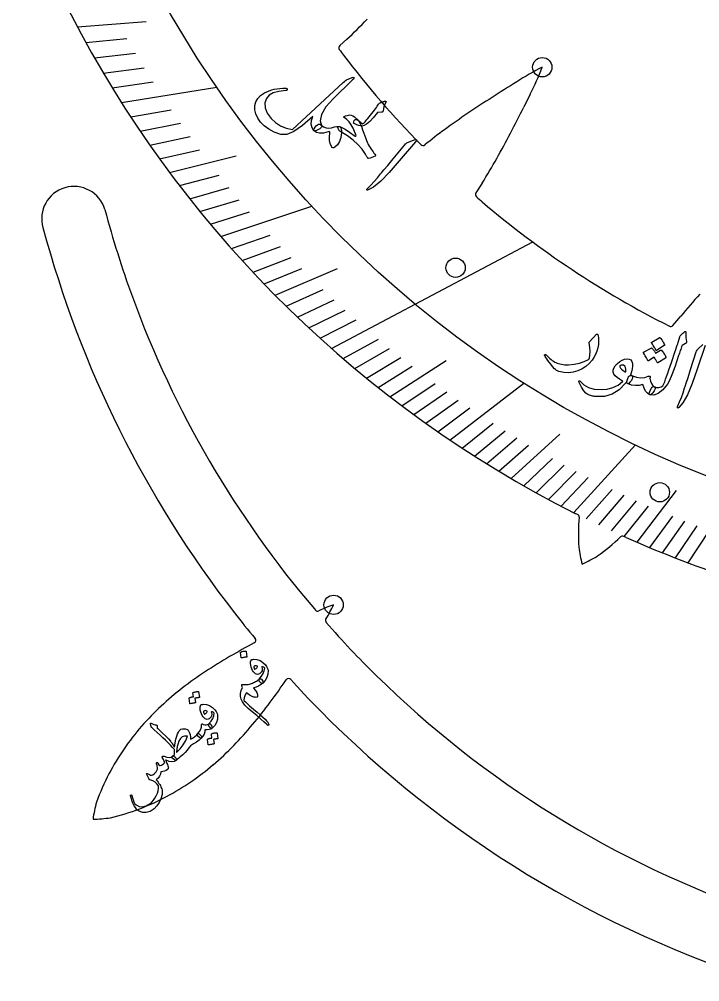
# Model space of a CAD drawing. Header units: millimetres. Extents: x -135 to 135, y -135 to 135.
# Drawn here: x -89.9 to -32.9, y -86.8 to -6.2 of the extents above; entities that cross this region are included whole.
import ezdxf

# ---------------------------------------------------------------- set-up
doc = ezdxf.new("R2010")
doc.units = ezdxf.units.MM
for name, color, linetype in [('CUT_INNER', 6, 'Continuous'), ('CUT_OUTER', 1, 'Continuous'), ('ENGRAVE', 7, 'Continuous'), ('ENGRAVE_FINE', 8, 'Continuous'), ('TEXT', 5, 'Continuous')]:
    doc.layers.add(name, color=color, linetype=linetype)

msp = doc.modelspace()

# ---------------------------------------------------------------- linework, layer by layer
at = {"layer": 'CUT_INNER'}
for points in [[(-62.485, -7.847), (-63.086, -8.381)], [(-47.123, -12.447), (-47.666, -13.537)], [(-51.148, -19.891), (-51.684, -20.717)], [(-82.768, -22.112), (-82.766, -22.118)], [(-35.162, -31.81), (-34.513, -31.04)], [(-43.166, -47.643), (-43.352, -47.55)], [(-39.074, -49.574), (-39.294, -49.476)], [(-65.213, -55.555), (-65.127, -55.652)], [(-66.682, -62.025), (-67.177, -61.469)]]:
    msp.add_lwpolyline(points, dxfattribs=at)
for centre, radius, start, end in [((0, 38.577), 96.423, 173.67233, 243.28171), ((-86.634, 18.165), 35.494, 312.87389, 316.70493), ((-62.919, -8.568), 0.25, 131.66026, 216.73828), ((-24.881, 19.767), 47.682, 216.68246, 217.38117), ((-0.071, 38.52), 78.782, 217.26415, 224.47532), ((-36.993, -28.645), 20.584, 116.30443, 123.17865), ((-65.37, -2.925), 20.582, 332.44396, 339.32273), ((43.844, -159.448), 174.344, 121.88892, 122.69027), ((7.451, -102.912), 107.107, 122.64029, 123.93666), ((-178.832, 52.223), 146.728, 332.42291, 333.37307), ((-17.886, -65.285), 61.745, 123.92271, 126.15626), ((-33.146, -44.54), 35.992, 126.02654, 129.31796), ((-119.341, 21.114), 79.594, 330.70653, 332.44703), ((-0.001, 0), 128.249, 187.383, 268.67995), ((-56.107, -16.5), 0.25, 224.47266, 308.62679), ((-93.327, 6.512), 49.762, 327.95484, 330.71468), ((-85.358, -22.872), 2.7, 16.33931, 196.20307), ((-51.474, -20.853), 0.25, 146.99821, 229.04297), ((-17.052, 18.686), 52.674, 228.95743, 229.6583), ((-0.001, 38.576), 78.872, 229.57083, 243.27777), ((0.664, 0.226), 86.37, 194.99327, 200.07814), ((-0.001, -0.001), 91.067, 195.03548, 217.84291), ((0, 0), 85.669, 200.08846, 220.42744), ((98.188, -144.116), 174.344, 138.76392, 139.56527), ((-35.353, -31.649), 0.25, 243.10547, 319.83966), ((-43.278, -47.867), 0.25, 357.16629, 63.45703), ((-26.905, -49.266), 16.183, 175.08271, 183.91253), ((-50.86, -37.939), 16.177, 305.44284, 314.29173), ((-39.396, -49.704), 0.25, 65.91909, 132.20871), ((0, 38.577), 96.423, 246.0942, 252.07077), ((-34.365, -49.402), 8.739, 186.36288, 195.98085), ((-50.314, -36.174), 17.361, 295.76748, 300.58762), ((-59.865, -66.153), 11.564, 108.83609, 115.44892), ((-74.035, -50.243), 11.558, 327.94079, 334.55696), ((-23.07, -17.966), 61.828, 217.81114, 220.38161), ((-64.941, -55.485), 0.25, 221.69492, 295.36455), ((-64.028, -56.51), 0.25, 148.02528, 221.69492), ((-12.085, -11.769), 68.806, 220.7439, 225.8238), ((-70.362, -58.181), 0.25, 298.36544, 39.15254), ((-41.945, -112.034), 60.641, 117.8167, 120.0488), ((-51.551, -95.449), 41.475, 120.0347, 123.32793), ((-57.226, -86.815), 31.142, 123.33191, 127.67677), ((0, 0), 85.669, 225.51218, 250.93591), ((-116.283, -28.084), 59.069, 323.32278, 325.55821), ((-67.364, -61.635), 0.25, 41.69492, 145.02439), ((-0.001, -0.001), 91.068, 222.9274, 250.8938), ((-60.652, -82.369), 25.529, 127.68975, 132.96134), ((-102.168, -38.623), 41.454, 320.05523, 323.35174), ((-62.637, -80.226), 22.609, 132.98169, 138.95021), ((-94.25, -45.251), 31.128, 315.70228, 320.05123), ((-63.583, -79.393), 21.349, 138.96897, 145.37996), ((-64.203, -78.969), 20.597, 145.37005, 152.20611), ((-90.232, -49.163), 25.52, 310.41364, 315.68926), ((-88.335, -51.378), 22.603, 304.42176, 310.39325), ((-67.653, -77.223), 16.732, 151.98771, 160.84435), ((-87.619, -52.411), 21.346, 297.99024, 304.40302), ((-87.268, -53.079), 20.592, 291.16031, 298.00038), ((-75.084, -74.234), 8.739, 163.3703, 172.98827), ((-85.931, -56.71), 16.723, 282.52618, 291.37749), ((-84.598, -55.827), 17.361, 272.77489, 277.59504)]:
    msp.add_arc(centre, radius, start, end, dxfattribs=at)
at = {"layer": 'CUT_OUTER'}
msp.add_arc((0, 0), 135, 188.08626, 268.59408, dxfattribs=at)
at = {"layer": 'ENGRAVE'}
for points in [[(-81.374, -13.15), (-73.392, -11.86)], [(-73.045, -24.366), (-65.434, -21.827)], [(-63.773, -33.744), (-46.916, -24.825)], [(-53.847, -41.41), (-47.657, -36.649)], [(-43.478, -47.487), (-38.291, -41.822)]]:
    msp.add_lwpolyline(points, dxfattribs=at)
for centre, radius in [((0, 38.577), 89.052), ((-46.114, -10.192), 0.81), ((-53.379, -26.983), 0.81), ((-36.269, -45.785), 0.81), ((-63.597, -55.208), 0.81)]:
    msp.add_circle(centre, radius, dxfattribs=at)
at = {"layer": 'ENGRAVE_FINE'}
for points in [[(-85.067, -6.821), (-79.312, -6.359)], [(-84.358, -8.126), (-80.919, -7.795)], [(-83.633, -9.411), (-80.201, -9.025)], [(-82.894, -10.677), (-79.47, -10.236)], [(-82.141, -11.923), (-78.725, -11.428)], [(-80.594, -14.357), (-77.199, -13.753)], [(-79.8, -15.545), (-76.418, -14.887)], [(-78.995, -16.714), (-75.626, -16.002)], [(-78.178, -17.864), (-74.823, -17.097)], [(-77.349, -18.995), (-71.771, -17.625)], [(-76.509, -20.106), (-73.186, -19.233)], [(-75.658, -21.199), (-72.352, -20.273)], [(-74.797, -22.273), (-71.509, -21.294)], [(-73.926, -23.329), (-70.657, -22.297)], [(-72.155, -25.384), (-68.928, -24.249)], [(-71.255, -26.385), (-68.051, -25.198)], [(-70.348, -27.367), (-67.166, -26.129)], [(-69.431, -28.331), (-66.274, -27.043)], [(-68.507, -29.277), (-63.276, -27.042)], [(-67.575, -30.206), (-64.468, -28.817)], [(-66.635, -31.116), (-63.556, -29.678)], [(-65.688, -32.01), (-62.637, -30.523)], [(-64.734, -32.886), (-61.712, -31.35)], [(-62.806, -34.586), (-59.844, -32.955)], [(-61.833, -35.41), (-58.903, -33.732)], [(-60.853, -36.218), (-57.956, -34.493)], [(-59.868, -37.009), (-57.004, -35.238)], [(-58.877, -37.783), (-54.154, -34.752)], [(-57.881, -38.541), (-55.087, -36.68)], [(-56.88, -39.282), (-54.121, -37.377)], [(-55.874, -40.007), (-53.152, -38.059)], [(-54.863, -40.716), (-52.179, -38.724)], [(-52.827, -42.087), (-50.221, -40.01)], [(-51.803, -42.748), (-49.237, -40.631)], [(-48.707, -44.639), (-44.634, -40.906)], [(-50.775, -43.394), (-48.25, -41.236)], [(-49.743, -44.024), (-47.26, -41.826)], [(-47.668, -45.239), (-45.27, -42.963)], [(-46.625, -45.824), (-44.271, -43.51)], [(-45.579, -46.393), (-43.269, -44.042)], [(-44.53, -46.947), (-42.266, -44.56)], [(-42.423, -48.012), (-40.251, -45.554)], [(-38.175, -49.967), (-34.874, -45.646)], [(-41.365, -48.523), (-39.24, -46.03)], [(-40.304, -49.018), (-38.227, -46.492)], [(-39.241, -49.5), (-37.213, -46.941)], [(-37.108, -50.419), (-35.178, -47.798)], [(-36.038, -50.858), (-34.158, -48.206)], [(-34.965, -51.283), (-33.137, -48.601)], [(-33.891, -51.693), (-32.114, -48.983)]]:
    msp.add_lwpolyline(points, dxfattribs=at)
at = {"layer": 'TEXT'}
for points in [[(-63.625, -12.83), (-64.24, -13.52), (-64.606, -14.14), (-64.722, -14.688), (-64.588, -15.163), (-64.602, -15.213), (-64.662, -15.274), (-64.766, -15.348), (-64.915, -15.435), (-65.036, -15.498), (-65.132, -15.532), (-65.203, -15.536), (-65.249, -15.511), (-65.404, -15.256), (-65.472, -14.972), (-65.453, -14.66), (-65.346, -14.32), (-66.192, -15.064), (-66.919, -15.562), (-67.53, -15.812), (-68.025, -15.813), (-68.57, -15.618), (-69.034, -15.383), (-69.415, -15.109), (-69.713, -14.799), (-69.955, -14.446), (-70.116, -14.096), (-70.197, -13.749), (-70.198, -13.407), (-70.118, -13.085), (-69.955, -12.8), (-69.711, -12.55), (-69.385, -12.335), (-69.195, -12.243), (-68.995, -12.163), (-68.785, -12.097), (-68.567, -12.042), (-68.339, -12), (-68.102, -11.972), (-67.854, -11.956), (-67.597, -11.952), (-67.566, -11.957), (-67.538, -11.967), (-67.514, -11.983), (-67.494, -12.005), (-67.482, -12.026), (-67.477, -12.049), (-67.48, -12.072), (-67.489, -12.097), (-67.505, -12.12), (-67.531, -12.137), (-67.564, -12.148), (-67.606, -12.153), (-68.187, -12.217), (-68.651, -12.346), (-68.998, -12.542), (-69.226, -12.807), (-69.355, -13.187), (-69.33, -13.594), (-69.152, -14.027), (-68.82, -14.484), (-68.454, -14.832), (-68.036, -15.103), (-67.569, -15.295), (-67.054, -15.408), (-62.802, -11.48), (-62.7, -11.387), (-62.609, -11.313), (-62.531, -11.258), (-62.465, -11.222), (-61.971, -11.024), (-61.9, -11.043), (-61.882, -11.088), (-61.916, -11.159), (-62.002, -11.257)], [(-59.49, -13.098), (-59.452, -13.085), (-59.418, -13.074), (-59.387, -13.063), (-59.359, -13.054), (-59.336, -13.045), (-59.316, -13.039), (-59.301, -13.034), (-59.29, -13.03), (-59.267, -13.028), (-59.247, -13.031), (-59.23, -13.038), (-59.215, -13.051), (-59.205, -13.066), (-59.201, -13.084), (-59.203, -13.102), (-59.211, -13.121), (-59.305, -13.308), (-59.377, -13.491), (-59.427, -13.672), (-59.453, -13.849), (-59.464, -13.89), (-59.488, -13.922), (-59.524, -13.944), (-59.574, -13.955), (-59.925, -13.994), (-60.286, -14.419), (-60.577, -14.729), (-60.831, -14.95), (-61.047, -15.082), (-61.227, -15.124), (-61.346, -15.109), (-61.502, -15.064), (-61.695, -14.987), (-61.923, -14.88), (-61.872, -14.666), (-61.788, -14.559), (-61.669, -14.557), (-61.517, -14.661), (-61.415, -14.75), (-61.318, -14.826), (-61.227, -14.889), (-61.141, -14.939), (-61.111, -14.915), (-61.072, -14.877), (-61.024, -14.825), (-60.966, -14.758), (-60.898, -14.677), (-60.819, -14.582), (-60.73, -14.473), (-60.63, -14.349), (-60.505, -14.197), (-60.39, -14.054), (-60.283, -13.919), (-60.185, -13.793), (-60.096, -13.675), (-60.015, -13.563), (-59.943, -13.459), (-59.88, -13.361), (-59.827, -13.285), (-59.781, -13.228), (-59.742, -13.19), (-59.708, -13.17), (-59.67, -13.16), (-59.62, -13.145), (-59.56, -13.124), (-59.49, -13.098)], [(-62.707, -14.328), (-62.59, -14.266), (-62.474, -14.222), (-62.359, -14.196), (-62.246, -14.19), (-62.12, -14.212), (-61.987, -14.267), (-61.847, -14.356), (-61.699, -14.477), (-61.624, -14.549), (-61.557, -14.624), (-61.496, -14.701), (-61.441, -14.782), (-61.392, -14.864), (-61.348, -14.948), (-61.309, -15.034), (-61.274, -15.121), (-61.169, -15.429), (-61.073, -15.704), (-60.986, -15.945), (-60.91, -16.153), (-60.843, -16.328), (-60.785, -16.47), (-60.737, -16.58), (-60.7, -16.657), (-60.618, -16.794), (-60.536, -16.925), (-60.454, -17.048), (-60.373, -17.165), (-60.293, -17.274), (-60.218, -17.376), (-60.146, -17.47), (-60.079, -17.556), (-60.07, -17.572), (-60.074, -17.589), (-60.09, -17.607), (-60.117, -17.627), (-60.248, -17.699), (-60.384, -17.758), (-60.525, -17.802), (-60.67, -17.831), (-60.69, -17.83), (-60.709, -17.823), (-60.725, -17.811), (-60.741, -17.792), (-60.804, -17.682), (-60.867, -17.576), (-60.928, -17.476), (-60.987, -17.381), (-61.045, -17.292), (-61.102, -17.21), (-61.157, -17.135), (-61.212, -17.066), (-61.559, -16.672), (-61.971, -16.297), (-62.446, -15.939), (-62.987, -15.597), (-63.078, -15.535), (-63.149, -15.467), (-63.199, -15.393), (-63.23, -15.313), (-63.238, -15.242), (-63.22, -15.193), (-63.178, -15.168), (-63.11, -15.166), (-62.916, -15.229), (-62.631, -15.382), (-62.255, -15.624), (-61.788, -15.952), (-61.767, -15.963), (-61.75, -15.969), (-61.737, -15.971), (-61.729, -15.967), (-61.722, -15.902), (-61.759, -15.77), (-61.839, -15.569), (-61.962, -15.301), (-62.118, -15.014), (-62.295, -14.77), (-62.496, -14.566), (-62.72, -14.405), (-62.74, -14.389), (-62.745, -14.371), (-62.734, -14.351), (-62.707, -14.328)], [(-63.063, -15.182), (-62.997, -15.275), (-62.953, -15.389), (-62.932, -15.521), (-62.933, -15.673), (-62.986, -16.069), (-63.096, -16.405), (-63.262, -16.683), (-63.486, -16.9), (-63.569, -16.943), (-63.644, -16.943), (-63.712, -16.901), (-63.772, -16.818), (-63.881, -16.586), (-63.941, -16.323), (-63.954, -16.031), (-63.919, -15.709), (-63.916, -15.642), (-63.938, -15.601), (-63.984, -15.588), (-64.055, -15.6), (-64.439, -15.703), (-64.767, -15.721), (-65.039, -15.655), (-65.255, -15.504), (-65.266, -15.479), (-65.265, -15.445), (-65.253, -15.401), (-65.229, -15.348), (-65.142, -15.213), (-65.05, -15.105), (-64.955, -15.025), (-64.856, -14.973), (-64.809, -14.963), (-64.762, -14.967), (-64.714, -14.985), (-64.666, -15.016), (-64.452, -15.172), (-64.231, -15.264), (-64.002, -15.292), (-63.768, -15.256), (-63.522, -15.194), (-63.323, -15.161), (-63.17, -15.157), (-63.063, -15.182)], [(-56.909, -16.307), (-56.742, -16.253), (-56.66, -16.259), (-56.661, -16.325), (-56.745, -16.452), (-58.106, -18.037), (-58.94, -19.01), (-59.652, -19.742), (-60.243, -20.229), (-60.715, -20.47), (-60.765, -20.478), (-60.798, -20.476), (-60.816, -20.462), (-60.818, -20.437), (-60.81, -20.409), (-60.795, -20.379), (-60.771, -20.346), (-60.738, -20.312), (-60.474, -20.056), (-60.206, -19.772), (-59.934, -19.46), (-59.657, -19.122), (-59.583, -19.035), (-59.385, -18.797), (-59.064, -18.41), (-58.618, -17.874), (-57.635, -16.679), (-57.579, -16.619), (-57.522, -16.57), (-57.464, -16.531), (-57.404, -16.502)], [(-41.557, -32.556), (-41.545, -32.546), (-41.534, -32.538), (-41.523, -32.534), (-41.513, -32.532), (-41.492, -32.543), (-41.472, -32.566), (-41.455, -32.604), (-41.439, -32.655), (-41.398, -32.891), (-41.39, -33.142), (-41.413, -33.407), (-41.468, -33.687), (-41.551, -33.975), (-41.655, -34.245), (-41.782, -34.498), (-41.93, -34.734), (-42.178, -35.014), (-42.464, -35.255), (-42.785, -35.458), (-43.144, -35.622), (-43.528, -35.735), (-43.92, -35.78), (-44.319, -35.756), (-44.724, -35.663), (-44.827, -35.627), (-44.92, -35.577), (-45.006, -35.513), (-45.083, -35.436), (-45.249, -35.239), (-45.397, -35.058), (-45.528, -34.895), (-45.641, -34.749), (-45.736, -34.62), (-45.812, -34.51), (-45.871, -34.418), (-45.912, -34.344), (-45.918, -34.325), (-45.92, -34.308), (-45.919, -34.294), (-45.914, -34.282), (-45.904, -34.269), (-45.892, -34.258), (-45.877, -34.251), (-45.86, -34.246), (-45.842, -34.245), (-45.825, -34.251), (-45.807, -34.262), (-45.789, -34.281), (-45.682, -34.394), (-45.577, -34.497), (-45.474, -34.591), (-45.372, -34.676), (-45.272, -34.751), (-45.171, -34.819), (-45.07, -34.878), (-44.97, -34.928), (-44.865, -34.972), (-44.753, -35.01), (-44.632, -35.041), (-44.504, -35.067), (-44.367, -35.087), (-44.222, -35.099), (-44.069, -35.105), (-43.907, -35.104), (-43.436, -35.069), (-43.002, -34.982), (-42.605, -34.846), (-42.246, -34.66), (-42.22, -34.643), (-42.197, -34.62), (-42.178, -34.589), (-42.163, -34.551), (-42.122, -34.3), (-42.112, -33.999), (-42.132, -33.651), (-42.181, -33.254), (-42.18, -33.231), (-42.176, -33.212), (-42.17, -33.197), (-42.161, -33.187)], [(-34.521, -32.645), (-34.412, -32.544), (-34.326, -32.464), (-34.264, -32.404), (-34.224, -32.364), (-34.197, -32.34), (-34.17, -32.327), (-34.144, -32.323), (-34.119, -32.33), (-34.094, -32.348), (-34.079, -32.373), (-34.073, -32.405), (-34.076, -32.445), (-34.094, -32.638), (-34.093, -32.821), (-34.071, -32.993), (-34.029, -33.154), (-34.02, -33.204), (-34.032, -33.249), (-34.065, -33.29), (-34.12, -33.327), (-34.395, -33.488), (-34.435, -33.599), (-34.474, -33.709), (-34.512, -33.817), (-34.548, -33.923), (-34.584, -34.027), (-34.619, -34.129), (-34.653, -34.229), (-34.686, -34.327), (-34.992, -35.238), (-35.247, -35.941), (-35.453, -36.438), (-35.611, -36.727), (-36.013, -37.197), (-36.394, -37.505), (-36.753, -37.648), (-37.09, -37.628), (-37.098, -37.624), (-37.106, -37.62), (-37.114, -37.617), (-37.122, -37.613), (-37.147, -37.547), (-37.129, -37.435), (-37.066, -37.275), (-36.961, -37.068), (-36.916, -36.994), (-36.867, -36.948), (-36.814, -36.931), (-36.756, -36.941), (-36.541, -36.997), (-36.345, -37.005), (-36.166, -36.966), (-36.004, -36.879), (-35.934, -36.715), (-35.859, -36.527), (-35.778, -36.315), (-35.692, -36.078), (-35.601, -35.817), (-35.504, -35.535), (-35.401, -35.23), (-35.292, -34.904), (-35.183, -34.584), (-35.086, -34.296), (-35, -34.041), (-34.925, -33.817), (-34.862, -33.626), (-34.809, -33.468), (-34.766, -33.343), (-34.733, -33.25), (-34.595, -32.779), (-34.577, -32.735), (-34.558, -32.698), (-34.54, -32.668), (-34.521, -32.645)], [(-36.306, -32.84), (-36.292, -32.835), (-36.277, -32.836), (-36.259, -32.842), (-36.24, -32.854), (-36.183, -32.918), (-36.129, -32.984), (-36.078, -33.052), (-36.031, -33.121), (-35.988, -33.193), (-35.948, -33.268), (-35.911, -33.346), (-35.877, -33.427), (-35.871, -33.452), (-35.873, -33.474), (-35.881, -33.49), (-35.896, -33.502), (-36.539, -33.902), (-36.558, -33.906), (-36.575, -33.898), (-36.591, -33.88), (-36.606, -33.849), (-36.619, -33.824), (-36.64, -33.784), (-36.67, -33.731), (-36.707, -33.665), (-36.754, -33.584), (-36.81, -33.488), (-36.876, -33.378), (-36.952, -33.254), (-36.961, -33.235), (-36.962, -33.22), (-36.956, -33.208), (-36.943, -33.201)], [(-36.197, -33.884), (-36.183, -33.879), (-36.167, -33.88), (-36.15, -33.886), (-36.13, -33.898), (-36.071, -33.962), (-36.016, -34.028), (-35.964, -34.096), (-35.916, -34.165), (-35.872, -34.237), (-35.83, -34.312), (-35.792, -34.39), (-35.757, -34.471), (-35.753, -34.492), (-35.756, -34.511), (-35.766, -34.528), (-35.783, -34.543), (-36.428, -34.945), (-36.441, -34.948), (-36.456, -34.941), (-36.471, -34.923), (-36.487, -34.896), (-36.498, -34.878), (-36.515, -34.85), (-36.537, -34.811), (-36.566, -34.763), (-36.601, -34.704), (-36.642, -34.637), (-36.69, -34.56), (-36.744, -34.474), (-37.22, -34.766), (-37.238, -34.77), (-37.256, -34.762), (-37.272, -34.743), (-37.287, -34.713), (-37.3, -34.687), (-37.322, -34.648), (-37.352, -34.594), (-37.39, -34.527), (-37.437, -34.446), (-37.494, -34.35), (-37.561, -34.239), (-37.638, -34.113), (-37.644, -34.096), (-37.643, -34.082), (-37.636, -34.071), (-37.622, -34.064), (-36.98, -33.707), (-36.966, -33.702), (-36.95, -33.703), (-36.932, -33.71), (-36.913, -33.722), (-36.871, -33.768), (-36.831, -33.815), (-36.792, -33.863), (-36.754, -33.912), (-36.718, -33.963), (-36.684, -34.016), (-36.653, -34.07), (-36.624, -34.125)], [(-39.174, -36.684), (-39.678, -37.209), (-40.256, -37.566), (-40.907, -37.754), (-41.631, -37.77), (-41.726, -37.76), (-41.818, -37.746), (-41.908, -37.73), (-41.994, -37.712), (-42.077, -37.69), (-42.156, -37.665), (-42.231, -37.636), (-42.301, -37.605), (-42.456, -37.489), (-42.63, -37.282), (-42.824, -36.985), (-43.036, -36.596), (-43.054, -36.547), (-43.059, -36.507), (-43.049, -36.476), (-43.026, -36.455), (-42.996, -36.445), (-42.967, -36.45), (-42.938, -36.468), (-42.91, -36.502), (-42.631, -36.8), (-42.249, -37.014), (-41.765, -37.143), (-41.181, -37.184), (-40.665, -37.14), (-40.193, -37.013), (-39.765, -36.806), (-39.381, -36.518), (-39.375, -36.504), (-39.374, -36.491), (-39.377, -36.479), (-39.384, -36.468), (-39.64, -36.315), (-39.848, -36.166), (-40.008, -36.022), (-40.121, -35.884), (-40.183, -35.731), (-40.184, -35.565), (-40.124, -35.387), (-40.003, -35.195), (-39.984, -35.171), (-39.964, -35.147), (-39.944, -35.123), (-39.921, -35.099), (-39.898, -35.075), (-39.873, -35.05), (-39.846, -35.023), (-39.817, -34.996), (-39.614, -34.831), (-39.411, -34.711), (-39.211, -34.637), (-39.011, -34.61), (-38.834, -34.631), (-38.699, -34.703), (-38.607, -34.827), (-38.557, -35.003), (-38.546, -35.218), (-38.571, -35.447), (-38.633, -35.69), (-38.732, -35.947), (-38.717, -35.954), (-38.702, -35.961), (-38.688, -35.967), (-38.673, -35.972), (-38.659, -35.978), (-38.644, -35.984), (-38.629, -35.991), (-38.614, -35.998), (-38.568, -36.036), (-38.545, -36.089), (-38.545, -36.158), (-38.567, -36.243), (-38.602, -36.33), (-38.647, -36.414), (-38.702, -36.494), (-38.765, -36.57), (-38.828, -36.634), (-38.884, -36.674), (-38.931, -36.691), (-38.97, -36.684), (-39.115, -36.609), (-39.123, -36.622), (-39.136, -36.639), (-39.153, -36.659), (-39.174, -36.684)], [(-39.099, -35.649), (-39.106, -35.47), (-39.142, -35.327), (-39.206, -35.22), (-39.299, -35.149), (-39.368, -35.133), (-39.435, -35.129), (-39.501, -35.139), (-39.566, -35.16), (-39.592, -35.177), (-39.607, -35.201), (-39.612, -35.233), (-39.607, -35.273), (-39.566, -35.383), (-39.477, -35.489), (-39.343, -35.593), (-39.161, -35.693), (-39.14, -35.7), (-39.123, -35.694), (-39.109, -35.678), (-39.099, -35.649)], [(-36.756, -36.941), (-36.704, -36.99), (-36.669, -37.032), (-36.651, -37.068), (-36.65, -37.096), (-36.661, -37.133), (-36.679, -37.176), (-36.705, -37.225), (-36.739, -37.279), (-36.858, -37.449), (-36.956, -37.564), (-37.033, -37.623), (-37.09, -37.628), (-37.286, -37.496), (-37.453, -37.306), (-37.59, -37.058), (-37.697, -36.751), (-37.988, -36.837), (-38.299, -36.854), (-38.629, -36.802), (-38.977, -36.681), (-39.009, -36.655), (-39.026, -36.619), (-39.029, -36.573), (-39.018, -36.516), (-38.915, -36.167), (-38.903, -36.129), (-38.881, -36.092), (-38.847, -36.057), (-38.802, -36.025), (-38.759, -36.004), (-38.716, -35.993), (-38.671, -35.993), (-38.626, -36.002), (-38.212, -36.143), (-37.843, -36.202), (-37.52, -36.179), (-37.244, -36.075), (-37.21, -36.059), (-37.176, -36.053), (-37.142, -36.055), (-37.107, -36.068), (-37.079, -36.087), (-37.064, -36.11), (-37.062, -36.138), (-37.073, -36.17), (-37.086, -36.199), (-37.095, -36.225), (-37.101, -36.249), (-37.103, -36.269), (-37.05, -36.486), (-36.974, -36.671), (-36.877, -36.822), (-36.756, -36.941)], [(-71.403, -59.194), (-71.403, -59.185), (-71.399, -59.176), (-71.391, -59.167), (-71.38, -59.159), (-71.279, -59.123), (-71.176, -59.097), (-71.072, -59.082), (-70.966, -59.078), (-70.954, -59.08), (-70.944, -59.085), (-70.938, -59.094), (-70.935, -59.105), (-70.856, -59.554), (-70.857, -59.567), (-70.864, -59.577), (-70.878, -59.582), (-70.898, -59.584), (-70.915, -59.586), (-70.943, -59.59), (-70.979, -59.595), (-71.026, -59.602), (-71.082, -59.612), (-71.149, -59.623), (-71.226, -59.638), (-71.314, -59.654), (-71.327, -59.656), (-71.336, -59.653), (-71.341, -59.648), (-71.342, -59.638)], [(-70.485, -59.818), (-70.455, -59.799), (-70.416, -59.784), (-70.367, -59.775), (-70.308, -59.77), (-70.018, -59.797), (-69.755, -59.883), (-69.52, -60.03), (-69.312, -60.237), (-69.222, -60.361), (-69.155, -60.484), (-69.111, -60.604), (-69.09, -60.723), (-69.103, -61.019), (-69.181, -61.291), (-69.325, -61.541), (-69.534, -61.768), (-69.562, -61.783), (-69.596, -61.785), (-69.637, -61.772), (-69.684, -61.745), (-69.708, -61.728), (-69.731, -61.71), (-69.752, -61.689), (-69.772, -61.666), (-69.791, -61.642), (-69.808, -61.619), (-69.823, -61.596), (-69.837, -61.574), (-69.857, -61.531), (-69.864, -61.492), (-69.858, -61.456), (-69.84, -61.425), (-69.643, -61.196), (-69.499, -60.968), (-69.407, -60.739), (-69.367, -60.512), (-69.421, -60.464), (-69.467, -60.428), (-69.505, -60.405), (-69.534, -60.394), (-69.563, -60.388), (-69.585, -60.386), (-69.601, -60.391), (-69.61, -60.4), (-69.615, -60.409), (-69.618, -60.417), (-69.618, -60.425), (-69.616, -60.433), (-69.585, -60.541), (-69.579, -60.639), (-69.596, -60.728), (-69.638, -60.807), (-69.806, -60.983), (-69.975, -61.045), (-70.143, -60.993), (-70.311, -60.827), (-70.386, -60.712), (-70.449, -60.58), (-70.5, -60.43), (-70.539, -60.264), (-70.561, -60.109), (-70.559, -59.984), (-70.534, -59.887), (-70.485, -59.818)], [(-70.244, -60.342), (-70.272, -60.387), (-70.276, -60.441), (-70.257, -60.507), (-70.214, -60.583), (-70.205, -60.592), (-70.198, -60.599), (-70.193, -60.602), (-70.19, -60.602), (-70.143, -60.577), (-70.1, -60.547), (-70.06, -60.513), (-70.023, -60.474), (-69.995, -60.436), (-69.976, -60.399), (-69.966, -60.365), (-69.965, -60.333), (-70.062, -60.31), (-70.141, -60.304), (-70.202, -60.314), (-70.244, -60.342)], [(-71.222, -61.877), (-71.126, -61.887), (-71.029, -61.892), (-70.934, -61.891), (-70.839, -61.885), (-70.745, -61.873), (-70.653, -61.854), (-70.562, -61.829), (-70.472, -61.797), (-70.385, -61.761), (-70.3, -61.722), (-70.217, -61.681), (-70.138, -61.636), (-70.06, -61.588), (-69.984, -61.537), (-69.911, -61.483), (-69.84, -61.425), (-69.776, -61.393), (-69.713, -61.396), (-69.652, -61.436), (-69.591, -61.512), (-69.54, -61.601), (-69.514, -61.674), (-69.512, -61.729), (-69.534, -61.768), (-69.712, -61.91), (-69.898, -62.024), (-70.092, -62.112), (-70.295, -62.173), (-70.304, -62.177), (-70.307, -62.182), (-70.306, -62.189), (-70.3, -62.198), (-70.139, -62.386), (-70.029, -62.56), (-69.972, -62.719), (-69.966, -62.865), (-69.979, -62.904), (-70.002, -62.932), (-70.034, -62.95), (-70.076, -62.956), (-70.176, -62.95), (-70.277, -62.933), (-70.379, -62.905), (-70.482, -62.866), (-70.585, -62.815), (-70.687, -62.751), (-70.789, -62.675), (-70.891, -62.587), (-70.977, -62.692), (-71.043, -62.827), (-71.087, -62.992), (-71.11, -63.186), (-71.081, -63.246), (-70.993, -63.345), (-70.847, -63.482), (-70.641, -63.658), (-70.299, -63.943), (-69.999, -64.198), (-69.74, -64.424), (-69.523, -64.621), (-69.347, -64.788), (-69.213, -64.925), (-69.12, -65.032), (-69.069, -65.109), (-69.044, -65.16), (-69.029, -65.203), (-69.023, -65.237), (-69.027, -65.263), (-69.038, -65.284), (-69.055, -65.296), (-69.077, -65.301), (-69.105, -65.298), (-69.135, -65.287), (-69.166, -65.269), (-69.198, -65.244), (-69.23, -65.211), (-69.433, -65.011), (-69.701, -64.769), (-70.034, -64.486), (-70.432, -64.162), (-70.764, -63.876), (-71.027, -63.603), (-71.221, -63.343), (-71.347, -63.096), (-71.399, -62.875), (-71.398, -62.639), (-71.345, -62.389), (-71.24, -62.126), (-71.259, -62.08), (-71.274, -62.036), (-71.285, -61.993), (-71.291, -61.953), (-71.292, -61.916), (-71.281, -61.892), (-71.257, -61.879), (-71.222, -61.877)], [(-75.383, -62.588), (-75.382, -62.579), (-75.378, -62.57), (-75.371, -62.562), (-75.359, -62.553), (-75.309, -62.534), (-75.259, -62.517), (-75.209, -62.503), (-75.159, -62.491), (-75.108, -62.481), (-75.056, -62.474), (-75.003, -62.47), (-74.949, -62.468), (-74.936, -62.471), (-74.926, -62.477), (-74.919, -62.486), (-74.915, -62.499), (-74.84, -62.952), (-74.841, -62.961), (-74.849, -62.967), (-74.862, -62.972), (-74.881, -62.975), (-74.895, -62.976), (-74.918, -62.978), (-74.947, -62.983), (-74.985, -62.989), (-75.03, -62.998), (-75.084, -63.008), (-75.146, -63.021), (-75.217, -63.035), (-75.162, -63.389), (-75.162, -63.402), (-75.169, -63.411), (-75.183, -63.417), (-75.203, -63.419), (-75.221, -63.422), (-75.248, -63.425), (-75.284, -63.43), (-75.331, -63.438), (-75.387, -63.447), (-75.454, -63.458), (-75.531, -63.473), (-75.62, -63.489), (-75.63, -63.489), (-75.638, -63.486), (-75.643, -63.479), (-75.644, -63.47), (-75.705, -63.025), (-75.704, -63.016), (-75.7, -63.007), (-75.692, -62.999), (-75.681, -62.99), (-75.64, -62.972), (-75.598, -62.957), (-75.556, -62.944), (-75.513, -62.933), (-75.47, -62.925), (-75.427, -62.919), (-75.384, -62.915), (-75.34, -62.913)], [(-74.713, -63.585), (-74.684, -63.566), (-74.645, -63.551), (-74.596, -63.542), (-74.537, -63.538), (-74.247, -63.564), (-73.984, -63.65), (-73.748, -63.797), (-73.54, -64.004), (-73.451, -64.128), (-73.384, -64.251), (-73.34, -64.371), (-73.319, -64.49), (-73.332, -64.786), (-73.41, -65.058), (-73.553, -65.308), (-73.763, -65.535), (-73.791, -65.551), (-73.825, -65.552), (-73.866, -65.539), (-73.913, -65.512), (-73.937, -65.496), (-73.96, -65.477), (-73.981, -65.456), (-74.001, -65.433), (-74.02, -65.409), (-74.037, -65.386), (-74.052, -65.363), (-74.066, -65.341), (-74.086, -65.298), (-74.093, -65.259), (-74.087, -65.224), (-74.068, -65.192), (-73.872, -64.963), (-73.727, -64.735), (-73.635, -64.507), (-73.596, -64.279), (-73.65, -64.231), (-73.696, -64.196), (-73.734, -64.172), (-73.763, -64.161), (-73.792, -64.155), (-73.814, -64.153), (-73.83, -64.158), (-73.839, -64.167), (-73.844, -64.176), (-73.847, -64.184), (-73.847, -64.192), (-73.845, -64.2), (-73.814, -64.308), (-73.808, -64.406), (-73.825, -64.495), (-73.866, -64.575), (-74.035, -64.75), (-74.204, -64.812), (-74.372, -64.76), (-74.54, -64.594), (-74.615, -64.479), (-74.678, -64.347), (-74.729, -64.198), (-74.768, -64.031), (-74.79, -63.877), (-74.788, -63.751), (-74.763, -63.654), (-74.713, -63.585)], [(-74.472, -64.109), (-74.501, -64.154), (-74.505, -64.209), (-74.486, -64.274), (-74.443, -64.35), (-74.434, -64.359), (-74.427, -64.366), (-74.422, -64.369), (-74.419, -64.369), (-74.372, -64.344), (-74.329, -64.315), (-74.289, -64.28), (-74.252, -64.241), (-74.224, -64.203), (-74.204, -64.166), (-74.194, -64.132), (-74.193, -64.1), (-74.291, -64.077), (-74.37, -64.071), (-74.43, -64.082), (-74.472, -64.109)], [(-75.602, -67.01), (-75.718, -67.188), (-75.864, -67.373), (-76.04, -67.564), (-76.246, -67.761), (-76.352, -67.858), (-76.447, -67.944), (-76.532, -68.018), (-76.606, -68.082), (-76.67, -68.136), (-76.723, -68.179), (-76.764, -68.213), (-76.794, -68.236), (-76.817, -68.241), (-76.847, -68.237), (-76.884, -68.223), (-76.93, -68.199), (-77.052, -68.115), (-77.121, -68.036), (-77.137, -67.962), (-77.1, -67.893), (-76.939, -67.743), (-76.93, -67.331), (-77.098, -67.144), (-77.278, -66.95), (-77.471, -66.751), (-77.677, -66.546), (-77.895, -66.336), (-78.126, -66.121), (-78.369, -65.9), (-78.625, -65.674), (-78.661, -65.641), (-78.693, -65.612), (-78.722, -65.586), (-78.747, -65.564), (-78.769, -65.546), (-78.787, -65.531), (-78.802, -65.521), (-78.815, -65.515), (-78.847, -65.479), (-78.881, -65.41), (-78.917, -65.308), (-78.954, -65.174), (-78.957, -65.159), (-78.956, -65.145), (-78.952, -65.134), (-78.944, -65.124), (-78.933, -65.118), (-78.921, -65.115), (-78.906, -65.118), (-78.89, -65.124), (-78.765, -65.183), (-78.654, -65.227), (-78.557, -65.255), (-78.475, -65.267), (-78.438, -65.274), (-78.411, -65.292), (-78.394, -65.323), (-78.386, -65.366), (-78.376, -65.508), (-78.372, -65.529), (-78.36, -65.551), (-78.34, -65.576), (-78.313, -65.602), (-77.95, -65.925), (-77.653, -66.203), (-77.421, -66.438), (-77.255, -66.629), (-77.228, -66.665), (-77.197, -66.709), (-77.162, -66.762), (-77.123, -66.823), (-77.081, -66.891), (-77.034, -66.967), (-76.984, -67.049), (-76.93, -67.139), (-76.869, -66.765), (-76.807, -66.454), (-76.743, -66.205), (-76.677, -66.018), (-76.606, -65.872), (-76.534, -65.759), (-76.461, -65.678), (-76.387, -65.63), (-76.27, -65.59), (-76.143, -65.579), (-76.007, -65.598), (-75.86, -65.646), (-75.835, -65.659), (-75.808, -65.68), (-75.781, -65.711), (-75.754, -65.75), (-75.665, -65.922), (-75.608, -66.097), (-75.583, -66.276), (-75.588, -66.457), (-75.501, -66.411), (-75.417, -66.362), (-75.337, -66.311), (-75.26, -66.257), (-75.188, -66.202), (-75.119, -66.143), (-75.055, -66.082), (-74.995, -66.018), (-74.969, -65.998), (-74.939, -65.992), (-74.905, -66.001), (-74.865, -66.025), (-74.791, -66.083), (-74.736, -66.138), (-74.7, -66.189), (-74.682, -66.238), (-74.677, -66.284), (-74.676, -66.32), (-74.68, -66.346), (-74.689, -66.361), (-74.876, -66.538), (-75.091, -66.705), (-75.333, -66.862), (-75.602, -67.01)], [(-74.068, -65.192), (-74.029, -65.175), (-73.998, -65.166), (-73.975, -65.164), (-73.959, -65.17), (-73.941, -65.184), (-73.921, -65.204), (-73.9, -65.23), (-73.877, -65.261), (-73.81, -65.366), (-73.768, -65.447), (-73.753, -65.503), (-73.763, -65.535), (-73.879, -65.613), (-74.02, -65.661), (-74.188, -65.68), (-74.382, -65.67), (-74.397, -65.85), (-74.454, -66.026), (-74.553, -66.198), (-74.693, -66.364), (-74.714, -66.376), (-74.737, -66.378), (-74.764, -66.37), (-74.794, -66.351), (-74.967, -66.218), (-74.986, -66.203), (-75.002, -66.183), (-75.014, -66.157), (-75.023, -66.125), (-75.026, -66.096), (-75.022, -66.07), (-75.013, -66.044), (-74.999, -66.021), (-74.832, -65.821), (-74.719, -65.629), (-74.662, -65.444), (-74.659, -65.267), (-74.66, -65.244), (-74.656, -65.224), (-74.647, -65.205), (-74.632, -65.189), (-74.616, -65.177), (-74.599, -65.174), (-74.583, -65.179), (-74.568, -65.192), (-74.554, -65.206), (-74.542, -65.217), (-74.53, -65.226), (-74.519, -65.231), (-74.386, -65.251), (-74.267, -65.251), (-74.161, -65.232), (-74.068, -65.192)], [(-73.835, -66.038), (-73.835, -66.029), (-73.831, -66.02), (-73.823, -66.011), (-73.811, -66.003), (-73.761, -65.984), (-73.711, -65.967), (-73.661, -65.952), (-73.611, -65.94), (-73.56, -65.931), (-73.508, -65.924), (-73.455, -65.92), (-73.401, -65.918), (-73.388, -65.921), (-73.378, -65.927), (-73.371, -65.936), (-73.367, -65.949), (-73.292, -66.402), (-73.293, -66.41), (-73.301, -66.417), (-73.314, -66.422), (-73.333, -66.425), (-73.348, -66.425), (-73.37, -66.428), (-73.4, -66.432), (-73.437, -66.439), (-73.482, -66.447), (-73.536, -66.458), (-73.598, -66.47), (-73.669, -66.485), (-73.614, -66.839), (-73.614, -66.852), (-73.621, -66.861), (-73.635, -66.867), (-73.655, -66.869), (-73.673, -66.871), (-73.7, -66.875), (-73.737, -66.88), (-73.783, -66.887), (-73.839, -66.896), (-73.906, -66.908), (-73.984, -66.922), (-74.072, -66.939), (-74.083, -66.939), (-74.09, -66.935), (-74.095, -66.929), (-74.096, -66.92), (-74.157, -66.475), (-74.156, -66.466), (-74.152, -66.457), (-74.145, -66.448), (-74.133, -66.44), (-74.092, -66.422), (-74.05, -66.406), (-74.008, -66.393), (-73.965, -66.383), (-73.922, -66.375), (-73.879, -66.368), (-73.836, -66.364), (-73.792, -66.362)], [(-76.098, -66.2), (-76.283, -66.257), (-76.439, -66.395), (-76.566, -66.612), (-76.663, -66.909), (-76.683, -66.993), (-76.701, -67.077), (-76.716, -67.162), (-76.728, -67.247), (-76.739, -67.332), (-76.747, -67.416), (-76.755, -67.5), (-76.76, -67.583), (-76.459, -67.256), (-76.203, -66.919), (-75.993, -66.574), (-75.828, -66.219), (-75.882, -66.205), (-75.945, -66.197), (-76.017, -66.195), (-76.098, -66.2)], [(-77.942, -68.007), (-77.952, -67.981), (-77.955, -67.956), (-77.953, -67.93), (-77.944, -67.906), (-77.924, -67.882), (-77.894, -67.87), (-77.855, -67.871), (-77.805, -67.885), (-77.571, -67.957), (-77.376, -67.983), (-77.219, -67.961), (-77.1, -67.893), (-77.041, -67.862), (-76.976, -67.875), (-76.904, -67.931), (-76.826, -68.032), (-76.788, -68.099), (-76.77, -68.156), (-76.772, -68.202), (-76.794, -68.236), (-76.953, -68.329), (-77.147, -68.357), (-77.376, -68.319), (-77.639, -68.216), (-77.662, -68.206), (-77.675, -68.209), (-77.678, -68.223), (-77.67, -68.251), (-77.59, -68.431), (-77.527, -68.578), (-77.484, -68.692), (-77.458, -68.773), (-77.447, -68.838), (-77.453, -68.896), (-77.475, -68.948), (-77.514, -68.994), (-77.631, -69.081), (-77.764, -69.143), (-77.914, -69.179), (-78.079, -69.189), (-78.103, -69.382), (-78.174, -69.558), (-78.293, -69.715), (-78.457, -69.854), (-78.374, -69.959), (-78.298, -70.061), (-78.23, -70.159), (-78.169, -70.254), (-78.117, -70.347), (-78.072, -70.436), (-78.035, -70.523), (-78.005, -70.608), (-77.973, -70.726), (-77.957, -70.846), (-77.956, -70.968), (-77.972, -71.091), (-78.07, -71.443), (-78.215, -71.758), (-78.408, -72.038), (-78.648, -72.281), (-78.977, -72.501), (-79.301, -72.604), (-79.62, -72.592), (-79.936, -72.464), (-80.024, -72.398), (-80.114, -72.306), (-80.205, -72.187), (-80.298, -72.041), (-80.388, -71.87), (-80.47, -71.672), (-80.543, -71.45), (-80.608, -71.202), (-80.61, -71.184), (-80.609, -71.168), (-80.605, -71.155), (-80.597, -71.145), (-80.584, -71.135), (-80.57, -71.129), (-80.556, -71.128), (-80.542, -71.13), (-80.529, -71.136), (-80.519, -71.145), (-80.511, -71.157), (-80.505, -71.172), (-80.423, -71.467), (-80.336, -71.697), (-80.244, -71.864), (-80.146, -71.967), (-79.886, -72.09), (-79.604, -72.11), (-79.3, -72.027), (-78.974, -71.839), (-78.833, -71.723), (-78.701, -71.579), (-78.578, -71.407), (-78.463, -71.207), (-78.365, -70.988), (-78.303, -70.777), (-78.276, -70.573), (-78.285, -70.378), (-78.397, -70.207), (-78.552, -70.065), (-78.75, -69.953), (-78.99, -69.871), (-79.016, -69.86), (-79.038, -69.846), (-79.054, -69.829), (-79.066, -69.808), (-79.26, -69.414), (-79.273, -69.374), (-79.271, -69.348), (-79.253, -69.335), (-79.22, -69.337), (-79.154, -69.361), (-79.085, -69.391), (-79.013, -69.427), (-78.938, -69.469), (-78.852, -69.485), (-78.746, -69.443), (-78.618, -69.341), (-78.469, -69.181), (-78.404, -69.078), (-78.366, -68.965), (-78.357, -68.841), (-78.377, -68.709), (-78.38, -68.691), (-78.384, -68.672), (-78.39, -68.653), (-78.396, -68.634), (-78.403, -68.614), (-78.41, -68.594), (-78.418, -68.574), (-78.426, -68.554), (-78.44, -68.515), (-78.446, -68.483), (-78.445, -68.459), (-78.437, -68.441), (-78.426, -68.431), (-78.412, -68.424), (-78.395, -68.42), (-78.375, -68.42), (-78.356, -68.421), (-78.34, -68.428), (-78.326, -68.439), (-78.315, -68.456), (-78.255, -68.6), (-78.23, -68.638), (-78.2, -68.662), (-78.165, -68.672), (-78.125, -68.669), (-78.02, -68.636), (-77.927, -68.587), (-77.846, -68.52), (-77.779, -68.436), (-77.774, -68.388), (-77.8, -68.301), (-77.856, -68.174), (-77.942, -68.007)]]:
    msp.add_lwpolyline(points, close=True, dxfattribs=at)
msp.add_lwpolyline([(-32.466, -33.493), (-33.147, -35.468), (-33.564, -36.681), (-33.956, -37.623), (-34.325, -38.294), (-34.675, -38.692), (-34.719, -38.718), (-34.751, -38.728), (-34.772, -38.721), (-34.783, -38.699), (-34.787, -38.67), (-34.783, -38.636), (-34.773, -38.597), (-34.755, -38.553), (-34.604, -38.218), (-34.46, -37.855), (-34.321, -37.465), (-34.189, -37.048), (-34.152, -36.94), (-34.056, -36.647), (-33.9, -36.169), (-33.683, -35.506), (-33.21, -34.032), (-33.18, -33.956), (-33.145, -33.889), (-33.105, -33.832), (-33.06, -33.783), (-32.672, -33.419)], dxfattribs=at)

doc.saveas('drawing.dxf')
